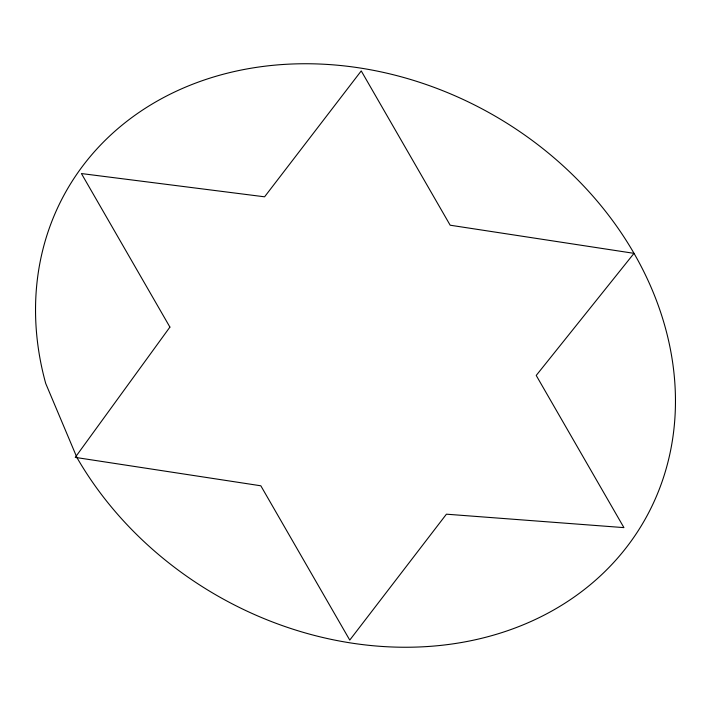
<?xml version="1.0" encoding="UTF-8"?>
<svg xmlns="http://www.w3.org/2000/svg" width="711" height="711" viewBox="0 0 711 711"><rect width="100%" height="100%" fill="white"/><g stroke="black" fill="none" stroke-linecap="round" stroke-linejoin="round"><path stroke-width="1.07" d="M169.911 327.104L75.242 457.386L260.83 485.791L349.759 640.087L446.419 514.186L623.929 527.624L536.218 375.444L634.016 253.347L450.17 225.209L361.241 70.913L264.581 196.814L81.418 173.555L169.911 327.104M76.984 457.653L45.708 383.442A332.712 277.121 29.7 0 1 413.873 80.485A332.712 277.121 29.7 0 1 615.948 560.001A332.712 277.121 29.7 0 1 76.984 457.653"/></g></svg>
